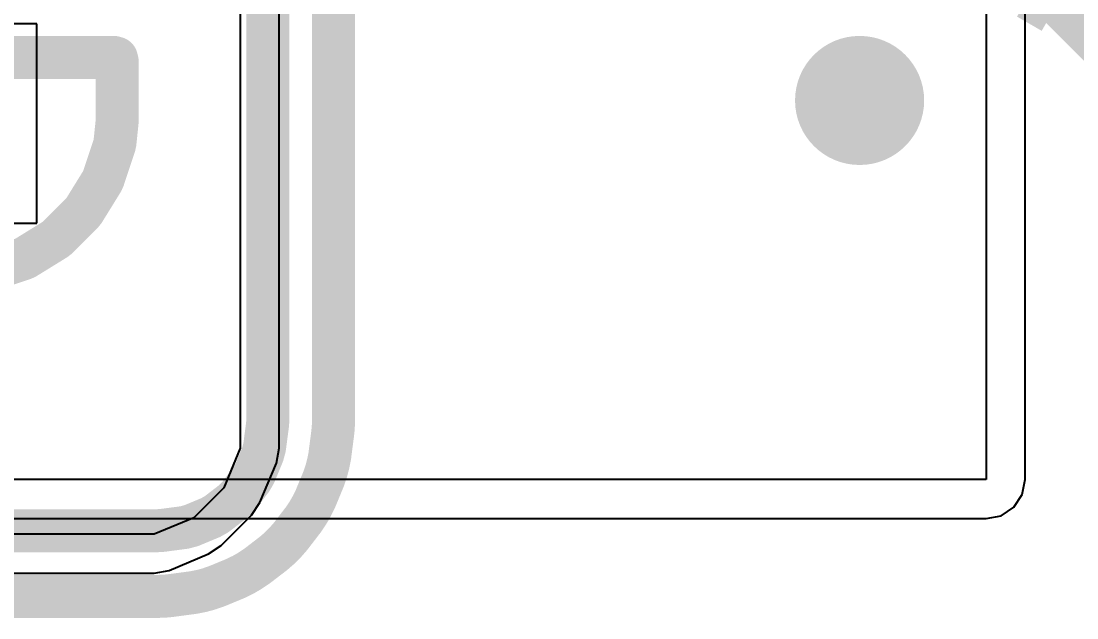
# Model space of a CAD drawing. Header units: inches. Extents: x 0 to 12.4, y -0.6 to 2.2.
# Drawn here: x 0.8615 to 1.0546, y 0.3292 to 0.4384 of the extents above; entities that cross this region are included whole.
import ezdxf

# ---------------------------------------------------------------- set-up
doc = ezdxf.new("R2010")
doc.units = ezdxf.units.IN
doc.header["$MEASUREMENT"] = 0
for name, color, linetype in [('Bottom Layer', 5, 'Continuous'), ('Dimension', 6, 'Continuous'), ('Top Layer', 1, 'Continuous'), ('Top Overlay', 2, 'Continuous')]:
    doc.layers.add(name, color=color, linetype=linetype)
doc.styles.add('Arial', font='', dxfattribs={"height": 0.2})
doc.styles.get('Arial').set_extended_font_data('Arial')

msp = doc.modelspace()

# ---------------------------------------------------------------- hatches: boundary and pattern name
at = {"layer": 'Dimension'}
h = msp.add_hatch(color=6, dxfattribs=at)
edge = h.paths.add_edge_path()
edge.add_arc((1.01486, 0.42389), 0.01181, 0, 360)

# ---------------------------------------------------------------- linework, layer by layer
at = {"layer": 'Bottom Layer'}
for p, q in [((1.038, 0.59252), (1.038, 0.35449)), ((1.04514, 0.35449), (1.04514, 0.45776)), ((1.038, 0.35449), (0.70472, 0.35449)), ((1.04459, 0.35176), (1.04514, 0.35449)), ((1.04305, 0.34944), (1.04459, 0.35176)), ((1.038, 0.34735), (1.04073, 0.34789)), ((1.04073, 0.34789), (1.04305, 0.34944)), ((0.70472, 0.34735), (1.038, 0.34735))]:
    msp.add_line(p, q, dxfattribs=at)
at = {"layer": 'Dimension'}
for points in [[(0.90659, 0.36516, 0.00787, 0.00787, 0), (0.90659, 0.57121, 0.00787, 0.00787, 0)], [(0.92695, 0.56566, 0.00787, 0.00787, 0), (1.06065, 0.43195, 0.00787, 0.00787, 0)], [(0.91862, 0.36516, 0.00787, 0.00787, 0), (0.91862, 0.5622, 0.00787, 0.00787, 0)], [(0.8029, 0.43177, 0.00787, 0.00787, 0), (0.87839, 0.43177, 0.00787, 0.00787, 0)], [(0.87839, 0.43177, 0.00787, 0.00787, 0), (0.87889, 0.43163, 0.00787, 0.00787, 0)], [(0.87889, 0.43163, 0.00787, 0.00787, 0), (0.87903, 0.43113, 0.00787, 0.00787, 0)], [(0.87903, 0.42008, 0.00787, 0.00787, 0), (0.87903, 0.43113, 0.00787, 0.00787, 0)], [(0.87864, 0.41618, 0.00787, 0.00787, 0), (0.87902, 0.41983, 0.00787, 0.00787, 0)], [(0.87902, 0.41983, 0.00787, 0.00787, 0), (0.87903, 0.42008, 0.00787, 0.00787, 0)], [(0.87653, 0.40963, 0.00787, 0.00787, 0), (0.87853, 0.41566, 0.00787, 0.00787, 0)], [(0.87853, 0.41566, 0.00787, 0.00787, 0), (0.87864, 0.41618, 0.00787, 0.00787, 0)], [(0.8763, 0.40912, 0.00787, 0.00787, 0), (0.87653, 0.40963, 0.00787, 0.00787, 0)], [(0.87297, 0.40373, 0.00787, 0.00787, 0), (0.8763, 0.40912, 0.00787, 0.00787, 0)], [(0.87262, 0.40329, 0.00787, 0.00787, 0), (0.87297, 0.40373, 0.00787, 0.00787, 0)], [(0.86814, 0.39881, 0.00787, 0.00787, 0), (0.87262, 0.40329, 0.00787, 0.00787, 0)], [(0.86231, 0.39513, 0.00787, 0.00787, 0), (0.8677, 0.39846, 0.00787, 0.00787, 0)], [(0.8677, 0.39846, 0.00787, 0.00787, 0), (0.86814, 0.39881, 0.00787, 0.00787, 0)], [(0.85577, 0.3929, 0.00787, 0.00787, 0), (0.8618, 0.39489, 0.00787, 0.00787, 0)], [(0.8618, 0.39489, 0.00787, 0.00787, 0), (0.86231, 0.39513, 0.00787, 0.00787, 0)], [(0.90655, 0.36452, 0.00787, 0.00787, 0), (0.90659, 0.36516, 0.00787, 0.00787, 0)], [(0.91859, 0.36437, 0.00787, 0.00787, 0), (0.91862, 0.36516, 0.00787, 0.00787, 0)], [(0.906, 0.36038, 0.00787, 0.00787, 0), (0.90655, 0.36452, 0.00787, 0.00787, 0)], [(0.91847, 0.36295, 0.00787, 0.00787, 0), (0.91855, 0.36374, 0.00787, 0.00787, 0)], [(0.91855, 0.36374, 0.00787, 0.00787, 0), (0.91859, 0.36437, 0.00787, 0.00787, 0)], [(0.91793, 0.35881, 0.00787, 0.00787, 0), (0.91847, 0.36295, 0.00787, 0.00787, 0)], [(0.90567, 0.35915, 0.00787, 0.00787, 0), (0.906, 0.36038, 0.00787, 0.00787, 0)], [(0.9042, 0.35559, 0.00787, 0.00787, 0), (0.90567, 0.35915, 0.00787, 0.00787, 0)], [(0.91729, 0.35604, 0.00787, 0.00787, 0), (0.91762, 0.35727, 0.00787, 0.00787, 0)], [(0.91762, 0.35727, 0.00787, 0.00787, 0), (0.91793, 0.35881, 0.00787, 0.00787, 0)], [(0.90356, 0.35449, 0.00787, 0.00787, 0), (0.9042, 0.35559, 0.00787, 0.00787, 0)], [(0.91678, 0.35455, 0.00787, 0.00787, 0), (0.91729, 0.35604, 0.00787, 0.00787, 0)], [(0.90121, 0.35143, 0.00787, 0.00787, 0), (0.90356, 0.35449, 0.00787, 0.00787, 0)], [(0.91531, 0.35099, 0.00787, 0.00787, 0), (0.91678, 0.35455, 0.00787, 0.00787, 0)], [(0.89726, 0.34818, 0.00787, 0.00787, 0), (0.90031, 0.35053, 0.00787, 0.00787, 0)], [(0.90031, 0.35053, 0.00787, 0.00787, 0), (0.90121, 0.35143, 0.00787, 0.00787, 0)], [(0.91398, 0.34847, 0.00787, 0.00787, 0), (0.91461, 0.34958, 0.00787, 0.00787, 0)], [(0.91461, 0.34958, 0.00787, 0.00787, 0), (0.91531, 0.35099, 0.00787, 0.00787, 0)], [(0.89615, 0.34755, 0.00787, 0.00787, 0), (0.89726, 0.34818, 0.00787, 0.00787, 0)], [(0.9131, 0.34716, 0.00787, 0.00787, 0), (0.91398, 0.34847, 0.00787, 0.00787, 0)], [(0.88767, 0.34525, 0.00787, 0.00787, 0), (0.89136, 0.34574, 0.00787, 0.00787, 0)], [(0.89136, 0.34574, 0.00787, 0.00787, 0), (0.89259, 0.34607, 0.00787, 0.00787, 0)], [(0.89259, 0.34607, 0.00787, 0.00787, 0), (0.89615, 0.34755, 0.00787, 0.00787, 0)], [(0.91076, 0.34411, 0.00787, 0.00787, 0), (0.9131, 0.34716, 0.00787, 0.00787, 0)], [(0.7199, 0.34515, 0.00787, 0.00787, 0), (0.88658, 0.34515, 0.00787, 0.00787, 0)], [(0.88658, 0.34515, 0.00787, 0.00787, 0), (0.88722, 0.3452, 0.00787, 0.00787, 0)], [(0.88722, 0.3452, 0.00787, 0.00787, 0), (0.88767, 0.34525, 0.00787, 0.00787, 0)], [(0.90972, 0.34292, 0.00787, 0.00787, 0), (0.91076, 0.34411, 0.00787, 0.00787, 0)], [(0.90764, 0.34099, 0.00787, 0.00787, 0), (0.90882, 0.34202, 0.00787, 0.00787, 0)], [(0.90882, 0.34202, 0.00787, 0.00787, 0), (0.90972, 0.34292, 0.00787, 0.00787, 0)], [(0.90458, 0.33864, 0.00787, 0.00787, 0), (0.90764, 0.34099, 0.00787, 0.00787, 0)], [(0.90327, 0.33777, 0.00787, 0.00787, 0), (0.90458, 0.33864, 0.00787, 0.00787, 0)], [(0.8972, 0.33496, 0.00787, 0.00787, 0), (0.90076, 0.33643, 0.00787, 0.00787, 0)], [(0.90076, 0.33643, 0.00787, 0.00787, 0), (0.90217, 0.33713, 0.00787, 0.00787, 0)], [(0.90217, 0.33713, 0.00787, 0.00787, 0), (0.90327, 0.33777, 0.00787, 0.00787, 0)], [(0.89293, 0.33382, 0.00787, 0.00787, 0), (0.89447, 0.33412, 0.00787, 0.00787, 0)], [(0.89447, 0.33412, 0.00787, 0.00787, 0), (0.89571, 0.33445, 0.00787, 0.00787, 0)], [(0.89571, 0.33445, 0.00787, 0.00787, 0), (0.8972, 0.33496, 0.00787, 0.00787, 0)], [(0.7199, 0.33313, 0.00787, 0.00787, 0), (0.88654, 0.33313, 0.00787, 0.00787, 0)], [(0.88654, 0.33313, 0.00787, 0.00787, 0), (0.88658, 0.33313, 0.00787, 0.00787, 0)], [(0.88658, 0.33313, 0.00787, 0.00787, 0), (0.88737, 0.33315, 0.00787, 0.00787, 0)], [(0.88737, 0.33315, 0.00787, 0.00787, 0), (0.88801, 0.33319, 0.00787, 0.00787, 0)], [(0.88801, 0.33319, 0.00787, 0.00787, 0), (0.88879, 0.33327, 0.00787, 0.00787, 0)], [(0.88879, 0.33327, 0.00787, 0.00787, 0), (0.89293, 0.33382, 0.00787, 0.00787, 0)]]:
    msp.add_lwpolyline(points, format="xyseb", dxfattribs=at)
for points in [[(0.87642, 0.43177, 0.00394, 0.00394, 1), (0.88036, 0.43177, 0.00394, 0.00394, 1)], [(0.87642, 0.43177, 0.00394, 0.00394, 1), (0.88036, 0.43177, 0.00394, 0.00394, 1)], [(0.87693, 0.43163, 0.00394, 0.00394, 1), (0.88086, 0.43163, 0.00394, 0.00394, 1)], [(0.87693, 0.43163, 0.00394, 0.00394, 1), (0.88086, 0.43163, 0.00394, 0.00394, 1)], [(0.87706, 0.43113, 0.00394, 0.00394, 1), (0.881, 0.43113, 0.00394, 0.00394, 1)], [(0.87706, 0.43113, 0.00394, 0.00394, 1), (0.881, 0.43113, 0.00394, 0.00394, 1)], [(0.87705, 0.41983, 0.00394, 0.00394, 1), (0.88099, 0.41983, 0.00394, 0.00394, 1)], [(0.87705, 0.41983, 0.00394, 0.00394, 1), (0.88099, 0.41983, 0.00394, 0.00394, 1)], [(0.87706, 0.42008, 0.00394, 0.00394, 1), (0.881, 0.42008, 0.00394, 0.00394, 1)], [(0.87706, 0.42008, 0.00394, 0.00394, 1), (0.881, 0.42008, 0.00394, 0.00394, 1)], [(0.87656, 0.41566, 0.00394, 0.00394, 1), (0.8805, 0.41566, 0.00394, 0.00394, 1)], [(0.87656, 0.41566, 0.00394, 0.00394, 1), (0.8805, 0.41566, 0.00394, 0.00394, 1)], [(0.87668, 0.41618, 0.00394, 0.00394, 1), (0.88061, 0.41618, 0.00394, 0.00394, 1)], [(0.87668, 0.41618, 0.00394, 0.00394, 1), (0.88061, 0.41618, 0.00394, 0.00394, 1)], [(0.87457, 0.40963, 0.00394, 0.00394, 1), (0.8785, 0.40963, 0.00394, 0.00394, 1)], [(0.87457, 0.40963, 0.00394, 0.00394, 1), (0.8785, 0.40963, 0.00394, 0.00394, 1)], [(0.87433, 0.40912, 0.00394, 0.00394, 1), (0.87826, 0.40912, 0.00394, 0.00394, 1)], [(0.87433, 0.40912, 0.00394, 0.00394, 1), (0.87826, 0.40912, 0.00394, 0.00394, 1)], [(0.871, 0.40373, 0.00394, 0.00394, 1), (0.87494, 0.40373, 0.00394, 0.00394, 1)], [(0.871, 0.40373, 0.00394, 0.00394, 1), (0.87494, 0.40373, 0.00394, 0.00394, 1)], [(0.87065, 0.40329, 0.00394, 0.00394, 1), (0.87459, 0.40329, 0.00394, 0.00394, 1)], [(0.87065, 0.40329, 0.00394, 0.00394, 1), (0.87459, 0.40329, 0.00394, 0.00394, 1)], [(0.86573, 0.39846, 0.00394, 0.00394, 1), (0.86967, 0.39846, 0.00394, 0.00394, 1)], [(0.86573, 0.39846, 0.00394, 0.00394, 1), (0.86967, 0.39846, 0.00394, 0.00394, 1)], [(0.86617, 0.39881, 0.00394, 0.00394, 1), (0.87011, 0.39881, 0.00394, 0.00394, 1)], [(0.86617, 0.39881, 0.00394, 0.00394, 1), (0.87011, 0.39881, 0.00394, 0.00394, 1)], [(0.85983, 0.39489, 0.00394, 0.00394, 1), (0.86376, 0.39489, 0.00394, 0.00394, 1)], [(0.85983, 0.39489, 0.00394, 0.00394, 1), (0.86376, 0.39489, 0.00394, 0.00394, 1)], [(0.86034, 0.39513, 0.00394, 0.00394, 1), (0.86428, 0.39513, 0.00394, 0.00394, 1)], [(0.86034, 0.39513, 0.00394, 0.00394, 1), (0.86428, 0.39513, 0.00394, 0.00394, 1)], [(0.90462, 0.36516, 0.00394, 0.00394, 1), (0.90856, 0.36516, 0.00394, 0.00394, 1)], [(0.90462, 0.36516, 0.00394, 0.00394, 1), (0.90856, 0.36516, 0.00394, 0.00394, 1)], [(0.91665, 0.36516, 0.00394, 0.00394, 1), (0.92058, 0.36516, 0.00394, 0.00394, 1)], [(0.91665, 0.36516, 0.00394, 0.00394, 1), (0.92058, 0.36516, 0.00394, 0.00394, 1)], [(0.90458, 0.36452, 0.00394, 0.00394, 1), (0.90852, 0.36452, 0.00394, 0.00394, 1)], [(0.90458, 0.36452, 0.00394, 0.00394, 1), (0.90852, 0.36452, 0.00394, 0.00394, 1)], [(0.91658, 0.36374, 0.00394, 0.00394, 1), (0.92052, 0.36374, 0.00394, 0.00394, 1)], [(0.91658, 0.36374, 0.00394, 0.00394, 1), (0.92052, 0.36374, 0.00394, 0.00394, 1)], [(0.91662, 0.36437, 0.00394, 0.00394, 1), (0.92056, 0.36437, 0.00394, 0.00394, 1)], [(0.91662, 0.36437, 0.00394, 0.00394, 1), (0.92056, 0.36437, 0.00394, 0.00394, 1)], [(0.9165, 0.36295, 0.00394, 0.00394, 1), (0.92044, 0.36295, 0.00394, 0.00394, 1)], [(0.9165, 0.36295, 0.00394, 0.00394, 1), (0.92044, 0.36295, 0.00394, 0.00394, 1)], [(0.90403, 0.36038, 0.00394, 0.00394, 1), (0.90797, 0.36038, 0.00394, 0.00394, 1)], [(0.90403, 0.36038, 0.00394, 0.00394, 1), (0.90797, 0.36038, 0.00394, 0.00394, 1)], [(0.9037, 0.35915, 0.00394, 0.00394, 1), (0.90764, 0.35915, 0.00394, 0.00394, 1)], [(0.9037, 0.35915, 0.00394, 0.00394, 1), (0.90764, 0.35915, 0.00394, 0.00394, 1)], [(0.91565, 0.35727, 0.00394, 0.00394, 1), (0.91959, 0.35727, 0.00394, 0.00394, 1)], [(0.91565, 0.35727, 0.00394, 0.00394, 1), (0.91959, 0.35727, 0.00394, 0.00394, 1)], [(0.91596, 0.35881, 0.00394, 0.00394, 1), (0.9199, 0.35881, 0.00394, 0.00394, 1)], [(0.91596, 0.35881, 0.00394, 0.00394, 1), (0.9199, 0.35881, 0.00394, 0.00394, 1)], [(0.90223, 0.35559, 0.00394, 0.00394, 1), (0.90617, 0.35559, 0.00394, 0.00394, 1)], [(0.90223, 0.35559, 0.00394, 0.00394, 1), (0.90617, 0.35559, 0.00394, 0.00394, 1)], [(0.91532, 0.35604, 0.00394, 0.00394, 1), (0.91926, 0.35604, 0.00394, 0.00394, 1)], [(0.91532, 0.35604, 0.00394, 0.00394, 1), (0.91926, 0.35604, 0.00394, 0.00394, 1)], [(0.90159, 0.35449, 0.00394, 0.00394, 1), (0.90553, 0.35449, 0.00394, 0.00394, 1)], [(0.90159, 0.35449, 0.00394, 0.00394, 1), (0.90553, 0.35449, 0.00394, 0.00394, 1)], [(0.91482, 0.35455, 0.00394, 0.00394, 1), (0.91875, 0.35455, 0.00394, 0.00394, 1)], [(0.91482, 0.35455, 0.00394, 0.00394, 1), (0.91875, 0.35455, 0.00394, 0.00394, 1)], [(0.89834, 0.35053, 0.00394, 0.00394, 1), (0.90228, 0.35053, 0.00394, 0.00394, 1)], [(0.89834, 0.35053, 0.00394, 0.00394, 1), (0.90228, 0.35053, 0.00394, 0.00394, 1)], [(0.89925, 0.35143, 0.00394, 0.00394, 1), (0.90318, 0.35143, 0.00394, 0.00394, 1)], [(0.89925, 0.35143, 0.00394, 0.00394, 1), (0.90318, 0.35143, 0.00394, 0.00394, 1)], [(0.91265, 0.34958, 0.00394, 0.00394, 1), (0.91658, 0.34958, 0.00394, 0.00394, 1)], [(0.91265, 0.34958, 0.00394, 0.00394, 1), (0.91658, 0.34958, 0.00394, 0.00394, 1)], [(0.91334, 0.35099, 0.00394, 0.00394, 1), (0.91728, 0.35099, 0.00394, 0.00394, 1)], [(0.91334, 0.35099, 0.00394, 0.00394, 1), (0.91728, 0.35099, 0.00394, 0.00394, 1)], [(0.89529, 0.34818, 0.00394, 0.00394, 1), (0.89922, 0.34818, 0.00394, 0.00394, 1)], [(0.89529, 0.34818, 0.00394, 0.00394, 1), (0.89922, 0.34818, 0.00394, 0.00394, 1)], [(0.91201, 0.34847, 0.00394, 0.00394, 1), (0.91594, 0.34847, 0.00394, 0.00394, 1)], [(0.91201, 0.34847, 0.00394, 0.00394, 1), (0.91594, 0.34847, 0.00394, 0.00394, 1)], [(0.88939, 0.34574, 0.00394, 0.00394, 1), (0.89333, 0.34574, 0.00394, 0.00394, 1)], [(0.88939, 0.34574, 0.00394, 0.00394, 1), (0.89333, 0.34574, 0.00394, 0.00394, 1)], [(0.89062, 0.34607, 0.00394, 0.00394, 1), (0.89456, 0.34607, 0.00394, 0.00394, 1)], [(0.89062, 0.34607, 0.00394, 0.00394, 1), (0.89456, 0.34607, 0.00394, 0.00394, 1)], [(0.89418, 0.34755, 0.00394, 0.00394, 1), (0.89812, 0.34755, 0.00394, 0.00394, 1)], [(0.89418, 0.34755, 0.00394, 0.00394, 1), (0.89812, 0.34755, 0.00394, 0.00394, 1)], [(0.91113, 0.34716, 0.00394, 0.00394, 1), (0.91507, 0.34716, 0.00394, 0.00394, 1)], [(0.91113, 0.34716, 0.00394, 0.00394, 1), (0.91507, 0.34716, 0.00394, 0.00394, 1)], [(0.88462, 0.34515, 0.00394, 0.00394, 1), (0.88855, 0.34515, 0.00394, 0.00394, 1)], [(0.88462, 0.34515, 0.00394, 0.00394, 1), (0.88855, 0.34515, 0.00394, 0.00394, 1)], [(0.88525, 0.3452, 0.00394, 0.00394, 1), (0.88919, 0.3452, 0.00394, 0.00394, 1)], [(0.88525, 0.3452, 0.00394, 0.00394, 1), (0.88919, 0.3452, 0.00394, 0.00394, 1)], [(0.8857, 0.34525, 0.00394, 0.00394, 1), (0.88964, 0.34525, 0.00394, 0.00394, 1)], [(0.8857, 0.34525, 0.00394, 0.00394, 1), (0.88964, 0.34525, 0.00394, 0.00394, 1)], [(0.90879, 0.34411, 0.00394, 0.00394, 1), (0.91273, 0.34411, 0.00394, 0.00394, 1)], [(0.90879, 0.34411, 0.00394, 0.00394, 1), (0.91273, 0.34411, 0.00394, 0.00394, 1)], [(0.90685, 0.34202, 0.00394, 0.00394, 1), (0.91079, 0.34202, 0.00394, 0.00394, 1)], [(0.90685, 0.34202, 0.00394, 0.00394, 1), (0.91079, 0.34202, 0.00394, 0.00394, 1)], [(0.90775, 0.34292, 0.00394, 0.00394, 1), (0.91169, 0.34292, 0.00394, 0.00394, 1)], [(0.90775, 0.34292, 0.00394, 0.00394, 1), (0.91169, 0.34292, 0.00394, 0.00394, 1)], [(0.90567, 0.34099, 0.00394, 0.00394, 1), (0.9096, 0.34099, 0.00394, 0.00394, 1)], [(0.90567, 0.34099, 0.00394, 0.00394, 1), (0.9096, 0.34099, 0.00394, 0.00394, 1)], [(0.90261, 0.33864, 0.00394, 0.00394, 1), (0.90655, 0.33864, 0.00394, 0.00394, 1)], [(0.90261, 0.33864, 0.00394, 0.00394, 1), (0.90655, 0.33864, 0.00394, 0.00394, 1)], [(0.89879, 0.33643, 0.00394, 0.00394, 1), (0.90272, 0.33643, 0.00394, 0.00394, 1)], [(0.89879, 0.33643, 0.00394, 0.00394, 1), (0.90272, 0.33643, 0.00394, 0.00394, 1)], [(0.9002, 0.33713, 0.00394, 0.00394, 1), (0.90413, 0.33713, 0.00394, 0.00394, 1)], [(0.9002, 0.33713, 0.00394, 0.00394, 1), (0.90413, 0.33713, 0.00394, 0.00394, 1)], [(0.9013, 0.33777, 0.00394, 0.00394, 1), (0.90524, 0.33777, 0.00394, 0.00394, 1)], [(0.9013, 0.33777, 0.00394, 0.00394, 1), (0.90524, 0.33777, 0.00394, 0.00394, 1)], [(0.89251, 0.33412, 0.00394, 0.00394, 1), (0.89644, 0.33412, 0.00394, 0.00394, 1)], [(0.89251, 0.33412, 0.00394, 0.00394, 1), (0.89644, 0.33412, 0.00394, 0.00394, 1)], [(0.89374, 0.33445, 0.00394, 0.00394, 1), (0.89767, 0.33445, 0.00394, 0.00394, 1)], [(0.89374, 0.33445, 0.00394, 0.00394, 1), (0.89767, 0.33445, 0.00394, 0.00394, 1)], [(0.89523, 0.33496, 0.00394, 0.00394, 1), (0.89916, 0.33496, 0.00394, 0.00394, 1)], [(0.89523, 0.33496, 0.00394, 0.00394, 1), (0.89916, 0.33496, 0.00394, 0.00394, 1)], [(0.88457, 0.33313, 0.00394, 0.00394, 1), (0.88851, 0.33313, 0.00394, 0.00394, 1)], [(0.88457, 0.33313, 0.00394, 0.00394, 1), (0.88851, 0.33313, 0.00394, 0.00394, 1)], [(0.88462, 0.33313, 0.00394, 0.00394, 1), (0.88855, 0.33313, 0.00394, 0.00394, 1)], [(0.88462, 0.33313, 0.00394, 0.00394, 1), (0.88855, 0.33313, 0.00394, 0.00394, 1)], [(0.8854, 0.33315, 0.00394, 0.00394, 1), (0.88934, 0.33315, 0.00394, 0.00394, 1)], [(0.8854, 0.33315, 0.00394, 0.00394, 1), (0.88934, 0.33315, 0.00394, 0.00394, 1)], [(0.88604, 0.33319, 0.00394, 0.00394, 1), (0.88998, 0.33319, 0.00394, 0.00394, 1)], [(0.88604, 0.33319, 0.00394, 0.00394, 1), (0.88998, 0.33319, 0.00394, 0.00394, 1)], [(0.88682, 0.33327, 0.00394, 0.00394, 1), (0.89076, 0.33327, 0.00394, 0.00394, 1)], [(0.88682, 0.33327, 0.00394, 0.00394, 1), (0.89076, 0.33327, 0.00394, 0.00394, 1)], [(0.89096, 0.33382, 0.00394, 0.00394, 1), (0.8949, 0.33382, 0.00394, 0.00394, 1)], [(0.89096, 0.33382, 0.00394, 0.00394, 1), (0.8949, 0.33382, 0.00394, 0.00394, 1)]]:
    msp.add_lwpolyline(points, format="xyseb", close=True, dxfattribs=at)
at = {"layer": 'Top Layer'}
for p, q in [((0.90157, 0.57087), (0.90157, 0.36417)), ((0.90871, 0.36417), (0.90871, 0.57087)), ((0.86433, 0.43791), (0.79043, 0.43791)), ((0.86433, 0.40142), (0.86433, 0.43791)), ((0.79043, 0.40142), (0.86433, 0.40142)), ((0.90157, 0.36417), (0.90157, 0.36026)), ((0.90871, 0.36026), (0.90871, 0.36417)), ((0.90157, 0.36026), (0.89858, 0.35302)), ((0.90817, 0.35753), (0.90871, 0.36026)), ((0.90517, 0.35029), (0.90817, 0.35753)), ((0.89858, 0.35302), (0.89304, 0.34748)), ((0.90362, 0.34798), (0.90517, 0.35029)), ((0.89809, 0.34244), (0.90362, 0.34798)), ((0.89304, 0.34748), (0.88581, 0.34449)), ((0.88581, 0.34449), (0.71065, 0.34449)), ((0.89577, 0.34089), (0.89809, 0.34244)), ((0.88854, 0.33789), (0.89577, 0.34089)), ((0.71065, 0.33735), (0.88581, 0.33735)), ((0.88581, 0.33735), (0.88854, 0.33789))]:
    msp.add_line(p, q, dxfattribs=at)
msp.add_lwpolyline([(0.84557, 0.68643, 0.04, 0.04, 0), (1.09252, 0.43948, 0.04, 0.04, 0)], format="xyseb", dxfattribs=at)

# ---------------------------------------------------------------- texts
at = {"layer": 'Top Overlay', "style": 'Arial'}
msp.add_text('LED7', height=0.04, rotation=150, dxfattribs=at).set_placement((1.07214, 0.46898))

doc.saveas('drawing.dxf')
